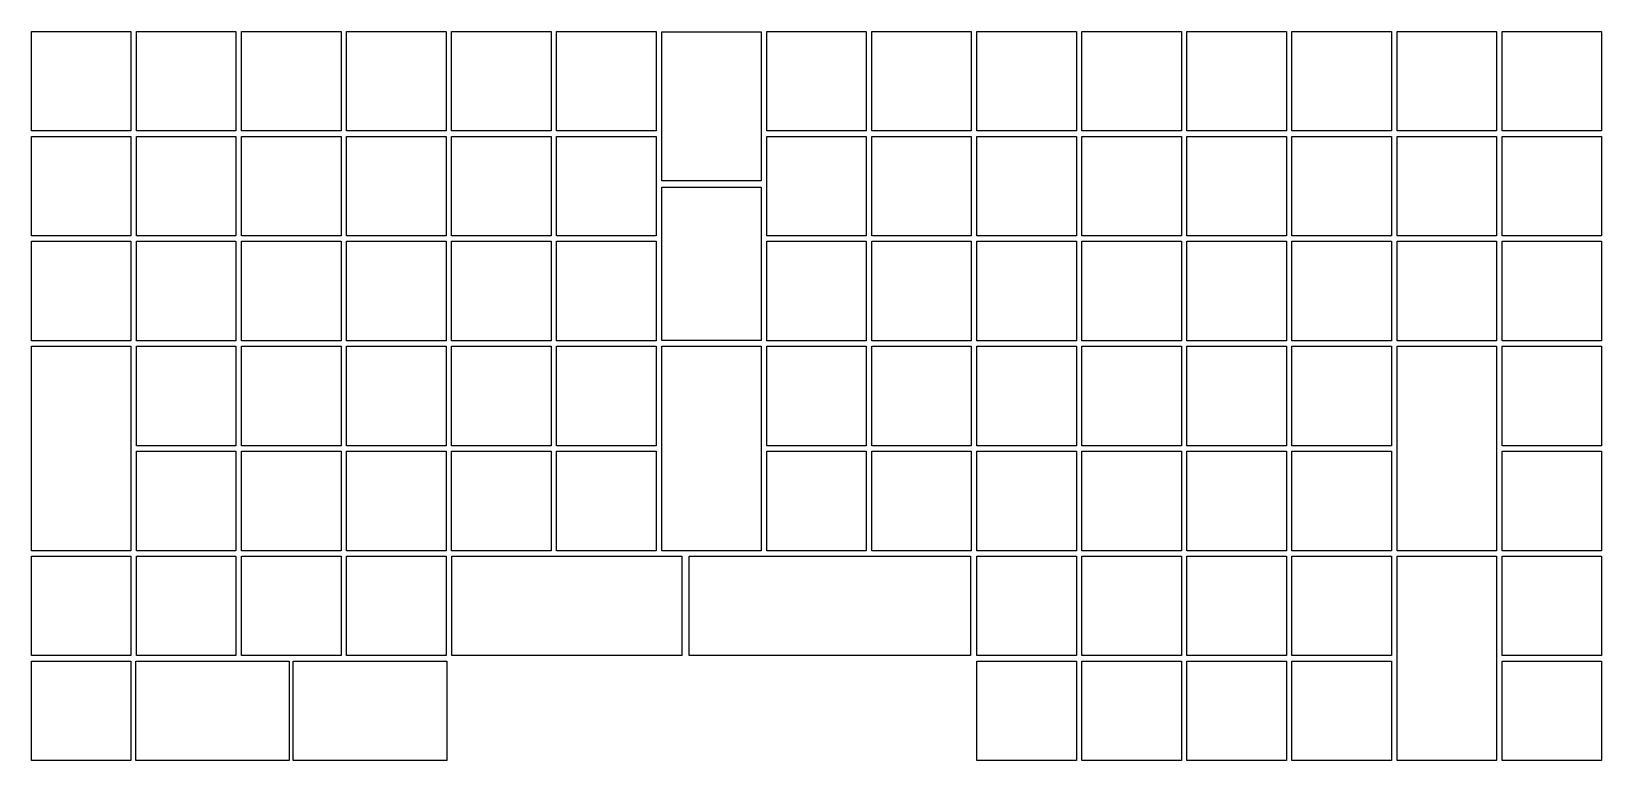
# Model space of a CAD drawing. Header units: millimetres. Extents: x -9 to 275, y -9 to 123.
import ezdxf

# ---------------------------------------------------------------- set-up
doc = ezdxf.new("R2010")
doc.units = ezdxf.units.MM

msp = doc.modelspace()

# ---------------------------------------------------------------- linework, layer by layer
for p, q in [((-9, 123), (9, 123)), ((-9, 105), (-9, 123)), ((9, 123), (9, 105)), ((10, 123), (28, 123)), ((10, 105), (10, 123)), ((28, 123), (28, 105)), ((29, 123), (47, 123)), ((29, 105), (29, 123)), ((47, 123), (47, 105)), ((48, 123), (66, 123)), ((48, 105), (48, 123)), ((66, 123), (66, 105)), ((67, 123), (85, 123)), ((67, 105), (67, 123)), ((85, 123), (85, 105)), ((86, 123), (104, 123)), ((86, 105), (86, 123)), ((104, 123), (104, 105)), ((105, 95.94), (105, 122.94)), ((105, 122.94), (123, 122.94)), ((123, 122.94), (123, 95.94)), ((124, 123), (142, 123)), ((124, 105), (124, 123)), ((142, 123), (142, 105)), ((143, 123), (161, 123)), ((143, 105), (143, 123)), ((161, 123), (161, 105)), ((162, 123), (180, 123)), ((162, 105), (162, 123)), ((180, 123), (180, 105)), ((181, 123), (199, 123)), ((181, 105), (181, 123)), ((199, 123), (199, 105)), ((200, 123), (218, 123)), ((200, 105), (200, 123)), ((218, 123), (218, 105)), ((219, 123), (237, 123)), ((219, 105), (219, 123)), ((237, 123), (237, 105)), ((238, 123), (256, 123)), ((238, 105), (238, 123)), ((256, 123), (256, 105)), ((257, 123), (275, 123)), ((257, 105), (257, 123)), ((275, 123), (275, 105)), ((9, 105), (-9, 105)), ((-9, 104), (9, 104)), ((-9, 86), (-9, 104)), ((9, 104), (9, 86)), ((28, 105), (10, 105)), ((10, 104), (28, 104)), ((10, 86), (10, 104)), ((28, 104), (28, 86)), ((47, 105), (29, 105)), ((29, 104), (47, 104)), ((29, 86), (29, 104)), ((47, 104), (47, 86)), ((66, 105), (48, 105)), ((48, 104), (66, 104)), ((48, 86), (48, 104)), ((66, 104), (66, 86)), ((85, 105), (67, 105)), ((67, 104), (85, 104)), ((67, 86), (67, 104)), ((85, 104), (85, 86)), ((104, 105), (86, 105)), ((86, 104), (104, 104)), ((86, 86), (86, 104)), ((104, 104), (104, 86)), ((142, 105), (124, 105)), ((124, 104), (142, 104)), ((124, 86), (124, 104)), ((142, 104), (142, 86)), ((161, 105), (143, 105)), ((143, 104), (161, 104)), ((143, 86), (143, 104)), ((161, 104), (161, 86)), ((180, 105), (162, 105)), ((162, 104), (180, 104)), ((162, 86), (162, 104)), ((180, 104), (180, 86)), ((199, 105), (181, 105)), ((181, 104), (199, 104)), ((181, 86), (181, 104)), ((199, 104), (199, 86)), ((218, 105), (200, 105)), ((200, 104), (218, 104)), ((200, 86), (200, 104)), ((218, 104), (218, 86)), ((237, 105), (219, 105)), ((219, 104), (237, 104)), ((219, 86), (219, 104)), ((237, 104), (237, 86)), ((256, 105), (238, 105)), ((238, 104), (256, 104)), ((238, 86), (238, 104)), ((256, 104), (256, 86)), ((275, 105), (257, 105)), ((257, 104), (275, 104)), ((257, 86), (257, 104)), ((275, 104), (275, 86)), ((123, 95.94), (105, 95.94)), ((105, 67.065), (105, 94.815)), ((105, 94.815), (123, 94.815)), ((123, 94.815), (123, 67.065)), ((9, 86), (-9, 86)), ((28, 86), (10, 86)), ((47, 86), (29, 86)), ((66, 86), (48, 86)), ((85, 86), (67, 86)), ((104, 86), (86, 86)), ((142, 86), (124, 86)), ((161, 86), (143, 86)), ((180, 86), (162, 86)), ((199, 86), (181, 86)), ((218, 86), (200, 86)), ((237, 86), (219, 86)), ((256, 86), (238, 86)), ((275, 86), (257, 86)), ((-9, 85), (9, 85)), ((-9, 67), (-9, 85)), ((9, 85), (9, 67)), ((10, 85), (28, 85)), ((10, 67), (10, 85)), ((28, 85), (28, 67)), ((29, 85), (47, 85)), ((29, 67), (29, 85)), ((47, 85), (47, 67)), ((48, 85), (66, 85)), ((48, 67), (48, 85)), ((66, 85), (66, 67)), ((67, 85), (85, 85)), ((67, 67), (67, 85)), ((85, 85), (85, 67)), ((86, 85), (104, 85)), ((86, 67), (86, 85)), ((104, 85), (104, 67)), ((124, 85), (142, 85)), ((124, 67), (124, 85)), ((142, 85), (142, 67)), ((143, 85), (161, 85)), ((143, 67), (143, 85)), ((161, 85), (161, 67)), ((162, 85), (180, 85)), ((162, 67), (162, 85)), ((180, 85), (180, 67)), ((181, 85), (199, 85)), ((181, 67), (181, 85)), ((199, 85), (199, 67)), ((200, 85), (218, 85)), ((200, 67), (200, 85)), ((218, 85), (218, 67)), ((219, 85), (237, 85)), ((219, 67), (219, 85)), ((237, 85), (237, 67)), ((238, 85), (256, 85)), ((238, 67), (238, 85)), ((256, 85), (256, 67)), ((257, 85), (275, 85)), ((257, 67), (257, 85)), ((275, 85), (275, 67)), ((9, 67), (-9, 67)), ((-9, 29), (-9, 66)), ((-9, 66), (9, 66)), ((9, 66), (9, 29)), ((28, 67), (10, 67)), ((10, 66), (28, 66)), ((10, 48), (10, 66)), ((28, 66), (28, 48)), ((47, 67), (29, 67)), ((29, 66), (47, 66)), ((29, 48), (29, 66)), ((47, 66), (47, 48)), ((66, 67), (48, 67)), ((48, 66), (66, 66)), ((48, 48), (48, 66)), ((66, 66), (66, 48)), ((85, 67), (67, 67)), ((67, 66), (85, 66)), ((67, 48), (67, 66)), ((85, 66), (85, 48)), ((104, 67), (86, 67)), ((86, 66), (104, 66)), ((86, 48), (86, 66)), ((104, 66), (104, 48)), ((123, 67.065), (105, 67.065)), ((105, 29), (105, 66)), ((105, 66), (123, 66)), ((123, 66), (123, 29)), ((142, 67), (124, 67)), ((124, 66), (142, 66)), ((124, 48), (124, 66)), ((142, 66), (142, 48)), ((161, 67), (143, 67)), ((143, 66), (161, 66)), ((143, 48), (143, 66)), ((161, 66), (161, 48)), ((180, 67), (162, 67)), ((162, 66), (180, 66)), ((162, 48), (162, 66)), ((180, 66), (180, 48)), ((199, 67), (181, 67)), ((181, 66), (199, 66)), ((181, 48), (181, 66)), ((199, 66), (199, 48)), ((218, 67), (200, 67)), ((200, 66), (218, 66)), ((200, 48), (200, 66)), ((218, 66), (218, 48)), ((237, 67), (219, 67)), ((219, 66), (237, 66)), ((219, 48), (219, 66)), ((237, 66), (237, 48)), ((256, 67), (238, 67)), ((238, 29), (238, 66)), ((238, 66), (256, 66)), ((256, 66), (256, 29)), ((275, 67), (257, 67)), ((257, 66), (275, 66)), ((257, 48), (257, 66)), ((275, 66), (275, 48)), ((28, 48), (10, 48)), ((10, 47), (28, 47)), ((10, 29), (10, 47)), ((28, 47), (28, 29)), ((47, 48), (29, 48)), ((29, 47), (47, 47)), ((29, 29), (29, 47)), ((47, 47), (47, 29)), ((66, 48), (48, 48)), ((48, 47), (66, 47)), ((48, 29), (48, 47)), ((66, 47), (66, 29)), ((85, 48), (67, 48)), ((67, 47), (85, 47)), ((67, 29), (67, 47)), ((85, 47), (85, 29)), ((104, 48), (86, 48)), ((86, 47), (104, 47)), ((86, 29), (86, 47)), ((104, 47), (104, 29)), ((142, 48), (124, 48)), ((124, 47), (142, 47)), ((124, 29), (124, 47)), ((142, 47), (142, 29)), ((161, 48), (143, 48)), ((143, 47), (161, 47)), ((143, 29), (143, 47)), ((161, 47), (161, 29)), ((180, 48), (162, 48)), ((162, 47), (180, 47)), ((162, 29), (162, 47)), ((180, 47), (180, 29)), ((199, 48), (181, 48)), ((181, 47), (199, 47)), ((181, 29), (181, 47)), ((199, 47), (199, 29)), ((218, 48), (200, 48)), ((200, 47), (218, 47)), ((200, 29), (200, 47)), ((218, 47), (218, 29)), ((237, 48), (219, 48)), ((219, 47), (237, 47)), ((219, 29), (219, 47)), ((237, 47), (237, 29)), ((275, 48), (257, 48)), ((257, 47), (275, 47)), ((257, 29), (257, 47)), ((275, 47), (275, 29)), ((9, 29), (-9, 29)), ((28, 29), (10, 29)), ((47, 29), (29, 29)), ((66, 29), (48, 29)), ((85, 29), (67, 29)), ((104, 29), (86, 29)), ((123, 29), (105, 29)), ((142, 29), (124, 29)), ((161, 29), (143, 29)), ((180, 29), (162, 29)), ((199, 29), (181, 29)), ((218, 29), (200, 29)), ((237, 29), (219, 29)), ((256, 29), (238, 29)), ((275, 29), (257, 29)), ((-9, 28), (9, 28)), ((-9, 10), (-9, 28)), ((9, 28), (9, 10)), ((10, 28), (28, 28)), ((10, 10), (10, 28)), ((28, 28), (28, 10)), ((29, 28), (47, 28)), ((29, 10), (29, 28)), ((47, 28), (47, 10)), ((48, 28), (66, 28)), ((48, 10), (48, 28)), ((66, 28), (66, 10)), ((67.025, 28), (108.65, 28)), ((67.025, 10), (67.025, 28)), ((108.65, 28), (108.65, 10)), ((109.975, 28), (160.851, 28)), ((109.975, 10), (109.975, 28)), ((160.851, 28), (160.851, 10)), ((162, 28), (180, 28)), ((162, 10), (162, 28)), ((180, 28), (180, 10)), ((181, 28), (199, 28)), ((181, 10), (181, 28)), ((199, 28), (199, 10)), ((200, 28), (218, 28)), ((200, 10), (200, 28)), ((218, 28), (218, 10)), ((219, 28), (237, 28)), ((219, 10), (219, 28)), ((237, 28), (237, 10)), ((238, -9), (238, 28)), ((238, 28), (256, 28)), ((256, 28), (256, -9)), ((257, 28), (275, 28)), ((257, 10), (257, 28)), ((275, 28), (275, 10)), ((9, 10), (-9, 10)), ((-9, 9), (9, 9)), ((-9, -9), (-9, 9)), ((9, 9), (9, -9)), ((9.875, 9), (37.625, 9)), ((9.875, -9), (9.875, 9)), ((28, 10), (10, 10)), ((47, 10), (29, 10)), ((37.625, 9), (37.625, -9)), ((38.375, 9), (66.125, 9)), ((38.375, -9), (38.375, 9)), ((66, 10), (48, 10)), ((66.125, 9), (66.125, -9)), ((108.65, 10), (67.025, 10)), ((160.851, 10), (109.975, 10)), ((180, 10), (162, 10)), ((162, 9), (180, 9)), ((162, -9), (162, 9)), ((180, 9), (180, -9)), ((199, 10), (181, 10)), ((181, 9), (199, 9)), ((181, -9), (181, 9)), ((199, 9), (199, -9)), ((218, 10), (200, 10)), ((200, 9), (218, 9)), ((200, -9), (200, 9)), ((218, 9), (218, -9)), ((237, 10), (219, 10)), ((219, 9), (237, 9)), ((219, -9), (219, 9)), ((237, 9), (237, -9)), ((275, 10), (257, 10)), ((257, 9), (275, 9)), ((257, -9), (257, 9)), ((275, 9), (275, -9)), ((9, -9), (-9, -9)), ((37.625, -9), (9.875, -9)), ((66.125, -9), (38.375, -9)), ((180, -9), (162, -9)), ((199, -9), (181, -9)), ((218, -9), (200, -9)), ((237, -9), (219, -9)), ((256, -9), (238, -9)), ((275, -9), (257, -9))]:
    msp.add_line(p, q)

doc.saveas('drawing.dxf')
